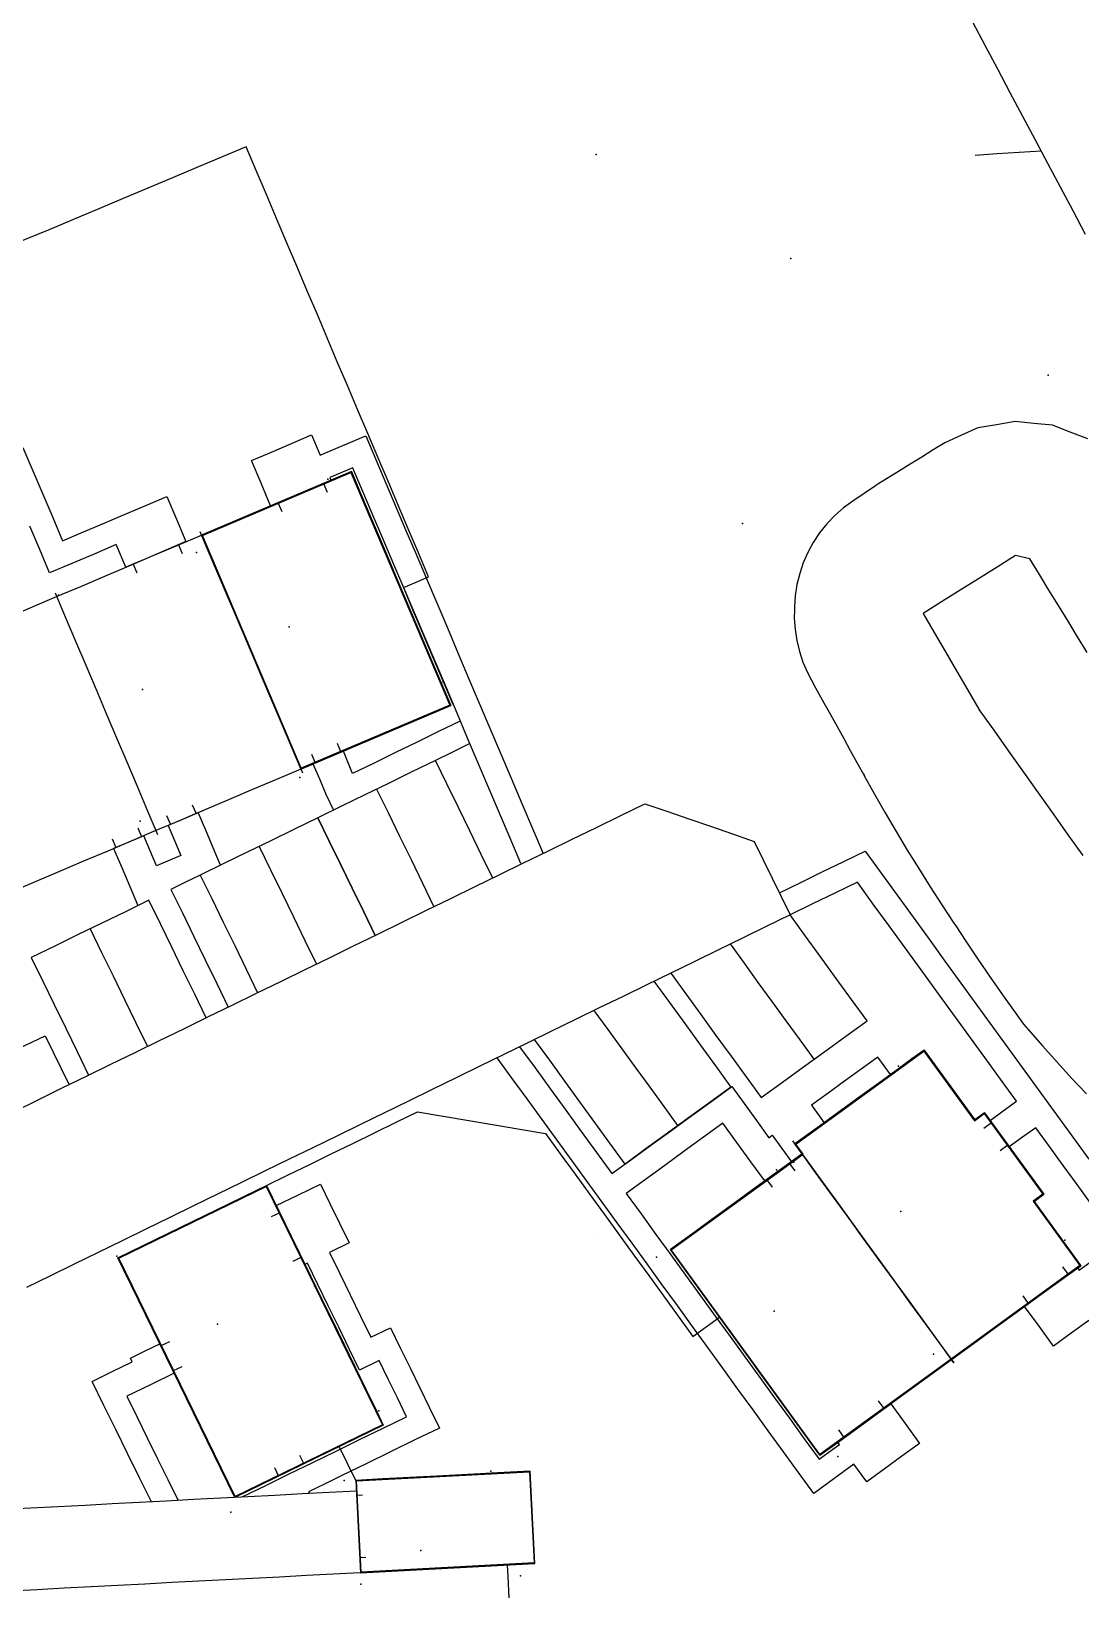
# Model space of a CAD drawing. Header units: metres. Extents: x 337936 to 338469, y 373266 to 374026.
# Drawn here: x 338159.8 to 338198.3, y 373502.4 to 373559.8 of the extents above; entities that cross this region are included whole.
import ezdxf

# ---------------------------------------------------------------- set-up
doc = ezdxf.new("R2010")
doc.units = ezdxf.units.M
for name, color, linetype in [('3D_LINES', 3, 'Continuous'), ('3D_Points', 1, 'Continuous'), ('PLOTS EXTERNAL LEVEL', 6, 'Continuous'), ('PLOTS FFL', 5, 'Continuous')]:
    doc.layers.add(name, color=color, linetype=linetype)

msp = doc.modelspace()

# ---------------------------------------------------------------- linework, layer by layer
at = {"layer": '3D_LINES'}
for points in [[(338194.366, 373560.102, 33.491), (338194.826, 373559.236, 33.493), (338195.286, 373558.371, 33.493), (338195.747, 373557.505, 33.493), (338196.207, 373556.64, 33.494), (338196.667, 373555.774, 33.494), (338197.127, 373554.909, 33.494), (338197.587, 373554.043, 33.495), (338198.048, 373553.178, 33.495), (338198.508, 373552.312, 33.495)], [(338167.715, 373555.515, 33.694), (338166.814, 373555.136, 33.717), (338165.913, 373554.758, 33.74), (338165.012, 373554.379, 33.763), (338164.111, 373554, 33.786), (338163.21, 373553.621, 33.809), (338162.309, 373553.242, 33.832), (338161.409, 373552.864, 33.855), (338160.508, 373552.485, 33.878), (338159.607, 373552.106, 33.9), (338158.706, 373551.727, 33.9), (338157.805, 373551.349, 33.9), (338156.904, 373550.97, 33.9), (338156.003, 373550.591, 33.9), (338155.102, 373550.212, 33.9), (338154.201, 373549.833, 33.9), (338153.419, 373550.057, 33.9), (338152.636, 373550.28, 33.9), (338151.853, 373550.504, 33.9), (338151.071, 373550.727, 33.9), (338150.288, 373550.95, 33.9)], [(338173.491, 373539.348, 33.885), (338173.952, 373539.543, 33.868), (338174.412, 373539.738, 33.852), (338174.04, 373540.615, 33.848), (338173.668, 373541.491, 33.844), (338173.296, 373542.368, 33.841), (338172.924, 373543.244, 33.838), (338172.552, 373544.121, 33.839), (338172.18, 373544.997, 33.839), (338171.808, 373545.874, 33.828), (338171.435, 373546.75, 33.816), (338171.063, 373547.627, 33.804), (338170.691, 373548.503, 33.791), (338170.319, 373549.38, 33.779), (338169.947, 373550.256, 33.767), (338169.575, 373551.133, 33.755), (338169.203, 373552.009, 33.743), (338168.831, 373552.886, 33.73), (338168.459, 373553.762, 33.718), (338168.087, 373554.639, 33.706), (338167.715, 373555.515, 33.694)], [(338196.89, 373555.355, 33.494), (338196.084, 373555.302, 33.492), (338195.278, 373555.25, 33.489), (338194.472, 373555.197, 33.487)], [(338198.604, 373544.802, 33.516), (338197.959, 373545.049, 33.509), (338197.313, 373545.295, 33.503), (338196.624, 373545.364, 33.498), (338195.936, 373545.433, 33.494), (338195.251, 373545.318, 33.493), (338194.567, 373545.203, 33.491), (338193.963, 373544.928, 33.491), (338193.358, 373544.654, 33.49), (338192.933, 373544.39, 33.491), (338192.508, 373544.127, 33.491), (338192.083, 373543.864, 33.492), (338191.658, 373543.601, 33.492), (338190.84, 373543.094, 33.493), (338190.809, 373543.073, 33.493), (338190.393, 373542.795, 33.494), (338189.977, 373542.516, 33.495), (338189.974, 373542.514, 33.495), (338189.633, 373542.263, 33.495), (338189.315, 373541.983, 33.496), (338189.024, 373541.677, 33.498), (338188.762, 373541.349, 33.499), (338188.53, 373540.999, 33.501), (338188.329, 373540.632, 33.504), (338188.162, 373540.25, 33.506), (338188.029, 373539.856, 33.509), (338187.93, 373539.453, 33.512), (338187.866, 373539.043, 33.515), (338187.838, 373538.631, 33.518), (338187.84, 373538.539, 33.519), (338187.833, 373538.219, 33.522), (338187.859, 373537.807, 33.525), (338187.92, 373537.398, 33.529), (338188.017, 373536.995, 33.533), (338188.149, 373536.601, 33.537), (338188.314, 373536.22, 33.541), (338188.616, 373535.668, 33.546), (338188.917, 373535.117, 33.552), (338189.16, 373534.679, 33.557), (338189.402, 373534.242, 33.562), (338189.644, 373533.804, 33.566), (338189.887, 373533.367, 33.571), (338190.129, 373532.929, 33.575), (338190.371, 373532.492, 33.58), (338190.404, 373532.434, 33.581), (338190.388, 373532.461, 33.58), (338190.388, 373532.461, 33.58), (338190.604, 373532.07, 33.585), (338190.773, 373531.767, 33.588), (338191.168, 373531.078, 33.595), (338191.57, 373530.394, 33.603), (338191.979, 373529.713, 33.61), (338192.396, 373529.037, 33.617), (338192.819, 373528.365, 33.625), (338193.249, 373527.698, 33.633), (338193.687, 373527.034, 33.642), (338193.755, 373526.933, 33.643), (338194.123, 373526.37, 33.651), (338194.565, 373525.709, 33.66), (338195.015, 373525.053, 33.669), (338195.471, 373524.401, 33.675), (338195.934, 373523.754, 33.675), (338196.247, 373523.326, 33.675), (338196.42, 373523.124, 33.675), (338196.944, 373522.525, 33.675), (338197.474, 373521.931, 33.675), (338198.01, 373521.343, 33.675), (338198.552, 373520.762, 33.675)], [(338168.613, 373542.345, 33.9), (338168.262, 373543.174, 33.9), (338167.91, 373544.002, 33.9), (338168.646, 373544.315, 33.9), (338169.383, 373544.627, 33.895), (338170.119, 373544.94, 33.876), (338170.432, 373544.203, 33.886), (338171.269, 373544.558, 33.865), (338172.107, 373544.913, 33.842), (338172.475, 373544.044, 33.842), (338172.844, 373543.176, 33.841), (338173.213, 373542.307, 33.844), (338173.582, 373541.438, 33.848), (338173.951, 373540.569, 33.851), (338174.32, 373539.7, 33.855), (338174.71, 373538.78, 33.859), (338175.1, 373537.861, 33.863), (338175.49, 373536.942, 33.866), (338175.881, 373536.022, 33.871), (338176.271, 373535.103, 33.876), (338176.661, 373534.183, 33.875), (338177.051, 373533.264, 33.865), (338177.442, 373532.345, 33.855), (338177.832, 373531.425, 33.845), (338178.222, 373530.506, 33.835), (338178.612, 373529.587, 33.825)], [(338159.527, 373544.483, 33.9), (338159.89, 373543.627, 33.9), (338160.254, 373542.771, 33.9), (338160.617, 373541.915, 33.9), (338160.981, 373541.059, 33.9), (338161.746, 373541.384, 33.9), (338162.511, 373541.709, 33.9), (338163.276, 373542.034, 33.9), (338164.041, 373542.358, 33.9), (338164.806, 373542.683, 33.9), (338165.158, 373541.855, 33.9), (338165.509, 373541.026, 33.9), (338164.773, 373540.714, 33.9), (338164.037, 373540.401, 33.9), (338163.3, 373540.088, 33.9), (338162.949, 373540.917, 33.9), (338162.134, 373540.571, 33.9), (338161.319, 373540.225, 33.9), (338160.504, 373539.879, 33.9), (338160.14, 373540.735, 33.9), (338159.777, 373541.591, 33.9)], [(338158.992, 373538.26, 34), (338159.878, 373538.636, 33.954), (338160.763, 373539.012, 33.909), (338161.649, 373539.387, 33.909), (338162.535, 373539.763, 33.909), (338163.42, 373540.139, 33.91), (338164.306, 373540.515, 33.91), (338165.191, 373540.891, 33.91), (338166.077, 373541.267, 33.91), (338166.994, 373541.656, 33.911), (338167.91, 373542.045, 33.911), (338168.827, 373542.434, 33.911), (338169.744, 373542.823, 33.911), (338170.66, 373543.213, 33.912), (338171.577, 373543.602, 33.912), (338171.941, 373542.743, 33.912), (338172.306, 373541.884, 33.911), (338172.67, 373541.026, 33.911), (338173.035, 373540.167, 33.911), (338173.399, 373539.309, 33.911), (338173.764, 373538.45, 33.911), (338174.128, 373537.591, 33.911), (338174.493, 373536.733, 33.911), (338174.857, 373535.874, 33.911), (338175.222, 373535.016, 33.911), (338174.305, 373534.627, 33.911), (338173.388, 373534.237, 33.911), (338172.472, 373533.848, 33.911), (338171.555, 373533.459, 33.911), (338170.638, 373533.07, 33.912), (338169.722, 373532.681, 33.912), (338168.836, 373532.305, 33.912), (338167.95, 373531.929, 33.912), (338167.065, 373531.553, 33.912), (338166.179, 373531.177, 33.912), (338165.294, 373530.801, 33.912), (338164.408, 373530.426, 33.912), (338163.522, 373530.05, 33.912), (338162.637, 373529.674, 33.912), (338161.751, 373529.298, 33.912), (338160.866, 373528.922, 33.912), (338159.98, 373528.546, 33.912), (338159.094, 373528.17, 33.912)], [(338175.314, 373535.055, 33.909), (338174.962, 373535.883, 33.909), (338174.596, 373536.745, 33.909), (338174.23, 373537.607, 33.909), (338173.864, 373538.469, 33.909), (338173.498, 373539.331, 33.909), (338173.133, 373540.193, 33.909), (338172.767, 373541.055, 33.909), (338172.401, 373541.917, 33.909), (338172.035, 373542.779, 33.909), (338171.669, 373543.641, 33.909), (338171.629, 373543.734, 33.909), (338170.783, 373543.375, 33.909), (338170.823, 373543.283, 33.909)], [(338170.551, 373543.166, 33.912), (338170.688, 373542.842, 33.912)], [(338168.885, 373542.459, 33.9), (338169.022, 373542.134, 33.908)], [(338166.018, 373541.405, 33.911), (338166.279, 373540.791, 33.911), (338166.668, 373539.875, 33.911), (338167.057, 373538.958, 33.911), (338167.446, 373538.042, 33.911), (338167.835, 373537.125, 33.911), (338168.224, 373536.209, 33.911), (338168.613, 373535.292, 33.912), (338169.002, 373534.376, 33.912), (338169.391, 373533.459, 33.912), (338169.78, 373532.543, 33.912)], [(338165.237, 373540.911, 33.9), (338165.375, 373540.586, 33.9)], [(338163.571, 373540.203, 33.9), (338163.709, 373539.879, 33.902)], [(338197.526, 373538.68, 33.564), (338197.175, 373539.252, 33.556), (338196.824, 373539.824, 33.549), (338196.473, 373540.397, 33.541), (338195.951, 373540.519, 33.536), (338195.273, 373540.093, 33.536), (338194.595, 373539.668, 33.537), (338193.916, 373539.242, 33.538), (338193.238, 373538.817, 33.539), (338192.559, 373538.392, 33.54), (338192.968, 373537.689, 33.547), (338193.377, 373536.986, 33.555), (338193.786, 373536.282, 33.562), (338194.195, 373535.579, 33.57), (338194.604, 373534.876, 33.578), (338194.607, 373534.87, 33.578), (338194.607, 373534.87, 33.578), (338195.152, 373534.104, 33.588), (338195.696, 373533.338, 33.599), (338196.24, 373532.572, 33.61), (338196.785, 373531.806, 33.62), (338197.329, 373531.04, 33.631), (338197.873, 373530.274, 33.642), (338198.417, 373529.507, 33.652)], [(338160.705, 373539.15, 33.912), (338161.081, 373538.263, 33.912), (338161.457, 373537.377, 33.912), (338161.833, 373536.491, 33.912), (338162.209, 373535.605, 33.912), (338162.586, 373534.719, 33.912), (338162.962, 373533.832, 33.912), (338163.338, 373532.946, 33.912), (338163.714, 373532.06, 33.912), (338164.09, 373531.174, 33.912), (338164.467, 373530.287, 33.912)], [(338173.491, 373539.348, 33.909), (338173.882, 373538.428, 33.909), (338174.272, 373537.509, 33.909), (338174.662, 373536.59, 33.909), (338175.052, 373535.67, 33.909), (338175.443, 373534.751, 33.909), (338175.833, 373533.832, 33.909), (338176.223, 373532.912, 33.909), (338176.613, 373531.993, 33.909), (338177.003, 373531.074, 33.909), (338177.394, 373530.154, 33.909), (338177.784, 373529.235, 33.909)], [(338198.58, 373536.963, 33.586), (338198.229, 373537.536, 33.579), (338197.878, 373538.108, 33.571), (338197.526, 373538.68, 33.564)], [(338175.572, 373534.446, 33.884), (338174.781, 373534.06, 33.885), (338173.991, 373533.674, 33.887), (338173.2, 373533.289, 33.888), (338172.409, 373532.903, 33.889), (338171.618, 373532.517, 33.89), (338171.284, 373533.344, 33.899), (338170.727, 373533.109, 33.901), (338170.17, 373532.873, 33.905), (338170.403, 373532.32, 33.895), (338170.637, 373531.768, 33.889), (338170.925, 373531.178, 33.883)], [(338170.113, 373533.23, 33.915), (338170.251, 373532.906, 33.904)], [(338171.054, 373533.63, 33.909), (338171.192, 373533.305, 33.899)], [(338175.924, 373533.616, 33.875), (338175.294, 373533.308, 33.876), (338174.663, 373533.001, 33.877)], [(338176.767, 373528.686, 33.828), (338176.767, 373528.686, 33.828), (338176.346, 373529.549, 33.838), (338175.925, 373530.412, 33.848), (338175.504, 373531.275, 33.857), (338175.084, 373532.138, 33.867), (338174.663, 373533.001, 33.877), (338173.8, 373532.58, 33.878), (338172.937, 373532.159, 33.88), (338172.074, 373531.738, 33.881), (338171.211, 373531.317, 33.882), (338170.349, 373530.896, 33.905), (338170.769, 373530.034, 33.907), (338171.19, 373529.171, 33.908), (338171.611, 373528.308, 33.909), (338172.032, 373527.445, 33.911), (338172.453, 373526.582, 33.912), (338172.453, 373526.582, 33.912), (338172.032, 373527.445, 33.911), (338171.611, 373528.308, 33.909), (338171.19, 373529.171, 33.908), (338170.769, 373530.034, 33.907), (338170.349, 373530.896, 33.905), (338169.486, 373530.476, 33.966), (338168.623, 373530.055, 33.926), (338167.76, 373529.634, 33.928), (338166.897, 373529.213, 33.93), (338166.034, 373528.792, 33.933), (338166.455, 373527.929, 33.945), (338166.876, 373527.067, 33.958), (338167.297, 373526.204, 33.97), (338167.718, 373525.341, 34.061), (338168.138, 373524.478, 34.155)], [(338172.506, 373531.949, 33.88), (338172.926, 373531.086, 33.871), (338173.347, 373530.223, 33.861), (338173.768, 373529.36, 33.851), (338174.189, 373528.497, 33.841), (338174.61, 373527.634, 33.831)], [(338159.188, 373520.113, 34.223), (338160.079, 373520.547, 34.224), (338160.97, 373520.982, 34.192), (338161.861, 373521.416, 34.124), (338162.752, 373521.851, 34.055), (338163.643, 373522.285, 34.007), (338164.534, 373522.72, 34.005), (338165.425, 373523.154, 34.002), (338166.316, 373523.589, 34), (338167.206, 373524.024, 34.076), (338168.097, 373524.458, 34.152), (338168.988, 373524.893, 34.156), (338169.879, 373525.327, 34.093), (338170.77, 373525.762, 34.03), (338171.661, 373526.196, 33.968), (338172.552, 373526.631, 33.905), (338173.443, 373527.065, 33.843), (338174.334, 373527.5, 33.832), (338175.225, 373527.934, 33.83), (338176.116, 373528.369, 33.829), (338177.007, 373528.804, 33.828), (338177.898, 373529.238, 33.826), (338178.789, 373529.673, 33.824), (338179.68, 373530.107, 33.822), (338180.571, 373530.542, 33.82), (338181.462, 373530.976, 33.802), (338182.353, 373531.411, 33.769), (338183.155, 373531.135, 33.751), (338183.957, 373530.858, 33.733), (338184.76, 373530.582, 33.715), (338185.562, 373530.306, 33.697), (338186.364, 373530.03, 33.679), (338186.693, 373529.355, 33.682), (338187.022, 373528.681, 33.684), (338187.351, 373528.007, 33.687), (338187.679, 373527.333, 33.69), (338186.804, 373526.906, 33.722), (338185.928, 373526.479, 33.751), (338185.053, 373526.052, 33.754), (338184.177, 373525.625, 33.756), (338183.302, 373525.198, 33.759), (338182.426, 373524.771, 33.761), (338181.55, 373524.344, 33.763), (338180.675, 373523.917, 33.765), (338179.799, 373523.49, 33.766), (338178.924, 373523.063, 33.768), (338178.048, 373522.636, 33.769), (338177.173, 373522.209, 33.774), (338176.297, 373521.782, 33.835), (338175.421, 373521.355, 33.897), (338174.546, 373520.928, 33.958), (338173.67, 373520.501, 34.02), (338172.795, 373520.073, 34.081), (338171.919, 373519.646, 34.143), (338171.044, 373519.219, 34.204), (338170.168, 373518.792, 34.266), (338169.292, 373518.365, 34.328), (338168.417, 373517.938, 34.389), (338167.541, 373517.511, 34.451), (338166.666, 373517.084, 34.391), (338165.79, 373516.657, 34.316), (338164.915, 373516.23, 34.241), (338164.039, 373515.803, 34.166), (338163.163, 373515.376, 34.093), (338162.288, 373514.949, 34.112), (338161.412, 373514.522, 34.12), (338160.537, 373514.095, 34.128), (338159.661, 373513.668, 34.136)], [(338166.78, 373529.156, 33.931), (338166.507, 373529.799, 33.922), (338166.234, 373530.442, 33.913), (338165.961, 373531.085, 33.903), (338165.409, 373530.85, 33.904), (338164.856, 373530.616, 33.906), (338165.091, 373530.064, 33.913), (338165.325, 373529.511, 33.921), (338164.428, 373529.131, 33.923), (338164.194, 373529.683, 33.915), (338163.959, 373530.235, 33.907), (338163.407, 373530.001, 33.938), (338162.855, 373529.766, 33.98), (338163.151, 373529.069, 33.964), (338163.447, 373528.372, 33.949), (338163.743, 373527.675, 33.939)], [(338164.799, 373530.975, 33.901), (338164.937, 373530.65, 33.905)], [(338165.741, 373531.374, 33.902), (338165.878, 373531.05, 33.904)], [(338163.741, 373530.525, 33.907), (338163.879, 373530.201, 33.907)], [(338162.8, 373530.126, 33.969), (338162.937, 373529.801, 33.974)], [(338168.191, 373529.844, 33.927), (338168.612, 373528.982, 33.964), (338169.033, 373528.119, 34.058), (338169.454, 373527.256, 34.061), (338169.875, 373526.393, 34.062), (338170.296, 373525.53, 34.064)], [(338187.285, 373528.142, 33.687), (338188.071, 373528.526, 33.657), (338188.857, 373528.909, 33.628), (338189.644, 373529.293, 33.604), (338190.43, 373529.676, 33.604), (338191.016, 373528.869, 33.613), (338191.603, 373528.062, 33.622), (338192.189, 373527.255, 33.631), (338192.776, 373526.448, 33.641), (338193.362, 373525.64, 33.652), (338193.949, 373524.833, 33.664), (338194.535, 373524.026, 33.675), (338195.121, 373523.219, 33.675), (338195.708, 373522.412, 33.675), (338196.294, 373521.605, 33.675), (338196.881, 373520.797, 33.675), (338197.467, 373519.99, 33.675), (338198.054, 373519.183, 33.675), (338198.64, 373518.376, 33.675)], [(338166.034, 373528.792, 33.933), (338165.495, 373528.529, 33.934), (338164.956, 373528.266, 33.936), (338165.377, 373527.403, 33.948), (338165.797, 373526.541, 33.961), (338166.218, 373525.678, 33.973), (338166.639, 373524.815, 33.986), (338167.06, 373523.952, 34.063)], [(338198.716, 373516.74, 33.675), (338198.21, 373517.436, 33.675), (338197.704, 373518.133, 33.675), (338197.198, 373518.83, 33.675), (338196.692, 373519.526, 33.675), (338196.206, 373519.174, 33.675), (338195.721, 373518.821, 33.675), (338195.368, 373519.307, 33.675), (338195.016, 373519.792, 33.675), (338195.501, 373520.145, 33.675), (338195.986, 373520.497, 33.675), (338195.402, 373521.301, 33.675), (338194.818, 373522.105, 33.675), (338194.234, 373522.909, 33.675), (338193.65, 373523.713, 33.672), (338193.066, 373524.517, 33.66), (338192.482, 373525.321, 33.649), (338191.898, 373526.124, 33.64), (338191.314, 373526.928, 33.631), (338190.73, 373527.732, 33.621), (338190.146, 373528.536, 33.612), (338189.324, 373528.135, 33.629), (338188.502, 373527.734, 33.659), (338187.679, 373527.333, 33.69)], [(338166.251, 373523.558, 34), (338166.251, 373523.558, 34), (338165.83, 373524.42, 33.988), (338165.409, 373525.283, 33.975), (338164.989, 373526.146, 33.963), (338164.568, 373527.009, 33.95), (338164.147, 373527.872, 33.938), (338163.284, 373527.451, 33.968), (338162.421, 373527.03, 34.035), (338161.558, 373526.609, 34.101), (338160.695, 373526.188, 34.168), (338159.833, 373525.768, 34.234), (338160.253, 373524.905, 34.211), (338160.674, 373524.042, 34.188), (338161.095, 373523.179, 34.164), (338161.516, 373522.316, 34.141), (338161.937, 373521.453, 34.118)], [(338183.299, 373525.197, 33.759), (338183.852, 373524.435, 33.749), (338184.405, 373523.674, 33.739), (338184.958, 373522.913, 33.729), (338185.511, 373522.151, 33.719), (338186.064, 373521.39, 33.71), (338186.617, 373520.629, 33.7), (338187.394, 373521.193, 33.699), (338188.171, 373521.757, 33.698), (338188.947, 373522.321, 33.698), (338189.724, 373522.886, 33.697), (338190.501, 373523.45, 33.678), (338189.936, 373524.227, 33.681), (338189.372, 373525.003, 33.683), (338188.808, 373525.78, 33.685), (338188.244, 373526.557, 33.687), (338187.679, 373527.333, 33.69)], [(338161.99, 373526.82, 34.068), (338162.411, 373525.957, 34.045), (338162.831, 373525.094, 34.022), (338163.252, 373524.231, 33.998), (338163.673, 373523.368, 33.994), (338164.094, 373522.505, 34.006)], [(338188.559, 373522.039, 33.698), (338188.047, 373522.743, 33.707), (338187.536, 373523.448, 33.716), (338187.024, 373524.152, 33.725), (338186.512, 373524.856, 33.734), (338186.001, 373525.561, 33.743), (338185.489, 373526.265, 33.752)], [(338182.683, 373524.896, 33.76), (338183.247, 373524.119, 33.75), (338183.811, 373523.343, 33.74), (338184.375, 373522.566, 33.73), (338184.94, 373521.789, 33.72), (338185.504, 373521.013, 33.71), (338184.727, 373520.449, 33.711), (338183.951, 373519.884, 33.711), (338183.174, 373519.32, 33.711), (338182.397, 373518.756, 33.711), (338181.621, 373518.191, 33.711), (338181.067, 373518.953, 33.72), (338180.514, 373519.714, 33.73), (338179.961, 373520.475, 33.74), (338179.408, 373521.237, 33.749), (338178.855, 373521.998, 33.759), (338178.302, 373522.759, 33.769)], [(338183.562, 373519.602, 33.711), (338183.051, 373520.306, 33.72), (338182.539, 373521.011, 33.729), (338182.027, 373521.715, 33.738), (338181.516, 373522.419, 33.747), (338181.004, 373523.123, 33.756), (338180.492, 373523.828, 33.765)], [(338157.623, 373519.349, 34.23), (338157.33, 373519.948, 34.241), (338157.038, 373520.548, 34.252), (338156.746, 373521.147, 34.263), (338157.465, 373521.497, 34.26), (338158.184, 373521.848, 34.261), (338158.903, 373522.199, 34.262), (338159.622, 373522.55, 34.263), (338160.341, 373522.9, 34.222), (338160.633, 373522.301, 34.205), (338160.926, 373521.702, 34.189), (338161.218, 373521.103, 34.173)], [(338177.754, 373522.492, 33.678), (338178.318, 373521.717, 33.678), (338178.881, 373520.941, 33.678), (338179.445, 373520.166, 33.678), (338180.008, 373519.39, 33.678), (338180.572, 373518.614, 33.678), (338181.135, 373517.839, 33.678), (338181.869, 373518.372, 33.678), (338182.602, 373518.904, 33.678), (338183.335, 373519.437, 33.678), (338184.069, 373519.97, 33.678), (338184.802, 373520.503, 33.678), (338185.535, 373521.036, 33.678), (338185.99, 373520.41, 33.678), (338186.444, 373519.785, 33.678), (338186.898, 373519.159, 33.678), (338187.02, 373519.248, 33.678), (338187.372, 373518.762, 33.678), (338187.724, 373518.276, 33.678), (338187.239, 373517.923, 33.677), (338186.753, 373517.571, 33.677), (338186.24, 373518.277, 33.677), (338185.727, 373518.983, 33.676), (338185.214, 373519.69, 33.676), (338184.504, 373519.174, 33.676), (338183.794, 373518.658, 33.676), (338183.084, 373518.142, 33.676), (338182.374, 373517.626, 33.675), (338181.664, 373517.111, 33.675), (338182.209, 373516.361, 33.675), (338182.754, 373515.611, 33.675), (338183.298, 373514.862, 33.674), (338183.843, 373514.112, 33.674), (338184.388, 373513.362, 33.674), (338184.932, 373512.613, 33.674), (338185.477, 373511.863, 33.674), (338186.022, 373511.113, 33.673), (338186.566, 373510.363, 33.673), (338187.111, 373509.614, 33.673), (338187.656, 373508.864, 33.673), (338188.2, 373508.114, 33.672), (338188.745, 373507.365, 33.672), (338189.243, 373507.726, 33.672), (338189.489, 373507.905, 33.672), (338189.43, 373507.986, 33.673), (338190.077, 373508.456, 33.673), (338190.724, 373508.926, 33.674), (338191.371, 373509.396, 33.675), (338191.9, 373508.668, 33.676), (338192.429, 373507.94, 33.677), (338191.782, 373507.47, 33.678), (338191.135, 373507, 33.679), (338190.488, 373506.53, 33.68), (338190.018, 373507.177, 33.681), (338189.282, 373506.642, 33.682), (338188.546, 373506.108, 33.683), (338187.99, 373506.873, 33.684), (338187.434, 373507.638, 33.685), (338186.878, 373508.404, 33.686), (338186.322, 373509.169, 33.687), (338185.766, 373509.934, 33.688), (338185.21, 373510.7, 33.689), (338184.654, 373511.465, 33.69), (338184.097, 373512.23, 33.691), (338183.541, 373512.996, 33.692), (338182.985, 373513.761, 33.693), (338182.429, 373514.526, 33.694), (338181.88, 373515.283, 33.694), (338181.33, 373516.039, 33.694), (338180.78, 373516.796, 33.694), (338180.231, 373517.553, 33.694), (338179.681, 373518.309, 33.694), (338179.131, 373519.066, 33.694), (338178.582, 373519.822, 33.694), (338178.032, 373520.579, 33.694), (338177.482, 373521.335, 33.694), (338176.933, 373522.092, 33.694)], [(338188.118, 373518.564, 33.673), (338187.67, 373518.238, 33.677), (338187.222, 373517.913, 33.677), (338186.434, 373517.341, 33.677), (338185.647, 373516.768, 33.677), (338184.859, 373516.196, 33.677), (338184.071, 373515.624, 33.676), (338183.284, 373515.052, 33.676), (338183.832, 373514.297, 33.676), (338184.38, 373513.542, 33.676), (338184.929, 373512.788, 33.676), (338185.477, 373512.033, 33.676), (338186.025, 373511.279, 33.676), (338186.573, 373510.524, 33.676), (338187.122, 373509.769, 33.676), (338187.67, 373509.015, 33.675), (338188.218, 373508.26, 33.675), (338188.766, 373507.505, 33.675), (338189.572, 373508.091, 33.675), (338190.378, 373508.676, 33.675), (338191.183, 373509.261, 33.675), (338191.989, 373509.847, 33.675), (338192.795, 373510.432, 33.675), (338193.6, 373511.018, 33.674), (338194.391, 373511.592, 33.674), (338195.181, 373512.166, 33.674), (338195.972, 373512.74, 33.674), (338196.762, 373513.315, 33.674), (338197.553, 373513.889, 33.674), (338198.343, 373514.463, 33.674), (338198.018, 373514.911, 33.674), (338197.692, 373515.359, 33.674), (338197.161, 373516.091, 33.673), (338196.629, 373516.822, 33.673), (338196.985, 373517.081, 33.673), (338196.441, 373517.83, 33.673), (338195.897, 373518.578, 33.673), (338195.353, 373519.327, 33.673), (338194.809, 373520.076, 33.673), (338194.453, 373519.817, 33.673), (338193.989, 373520.457, 33.673), (338193.524, 373521.096, 33.673), (338193.06, 373521.735, 33.673), (338192.596, 373522.374, 33.673), (338192.148, 373522.049, 33.673), (338191.7, 373521.723, 33.673), (338190.931, 373521.164, 33.673), (338190.161, 373520.605, 33.673), (338189.392, 373520.046, 33.673), (338188.622, 373519.487, 33.673), (338187.853, 373518.928, 33.673)], [(338191.357, 373521.474, 33.673), (338190.894, 373522.111, 33.673), (338190.287, 373521.67, 33.673), (338189.68, 373521.229, 33.673), (338189.072, 373520.787, 33.673), (338188.465, 373520.346, 33.673), (338188.928, 373519.709, 33.673)], [(338168.465, 373517.405, 34.402), (338169.257, 373517.792, 34.346), (338170.049, 373518.178, 34.29), (338170.841, 373518.564, 34.235), (338171.633, 373518.951, 34.179), (338172.425, 373519.337, 34.124), (338173.217, 373519.723, 34.068), (338174.009, 373520.11, 34.012), (338174.948, 373519.95, 33.964), (338175.888, 373519.791, 33.916), (338176.827, 373519.632, 33.868), (338177.766, 373519.472, 33.82), (338178.705, 373519.313, 33.772), (338179.245, 373518.568, 33.763), (338179.786, 373517.824, 33.754), (338180.327, 373517.08, 33.745), (338180.868, 373516.336, 33.737), (338181.408, 373515.591, 33.728), (338181.949, 373514.847, 33.719), (338182.49, 373514.103, 33.743), (338183.031, 373513.358, 33.81), (338183.572, 373512.614, 33.877), (338184.112, 373511.87, 33.944), (338184.598, 373512.222, 33.905), (338185.083, 373512.575, 33.866)], [(338194.783, 373519.513, 33.675), (338195.068, 373519.72, 33.675)], [(338187.765, 373519.049, 33.672), (338188.303, 373518.308, 33.672), (338188.842, 373517.567, 33.672), (338189.38, 373516.826, 33.672), (338189.919, 373516.085, 33.673), (338190.457, 373515.343, 33.673), (338190.996, 373514.602, 33.673), (338191.534, 373513.861, 33.673), (338192.073, 373513.12, 33.673), (338192.611, 373512.379, 33.673), (338193.15, 373511.637, 33.673), (338193.688, 373510.896, 33.673), (338193.279, 373511.459, 33.673), (338192.696, 373512.262, 33.673), (338192.113, 373513.065, 33.673), (338191.53, 373513.868, 33.673), (338190.946, 373514.671, 33.673), (338190.363, 373515.473, 33.673), (338189.78, 373516.276, 33.673), (338189.196, 373517.079, 33.673), (338188.613, 373517.882, 33.673), (338188.03, 373518.685, 33.673)], [(338195.384, 373518.686, 33.675), (338195.669, 373518.893, 33.675)], [(338187.86, 373517.94, 33.676), (338187.653, 373518.226, 33.677)], [(338167.3, 373505.958, 34.119), (338166.871, 373506.837, 34.119), (338166.443, 373507.716, 34.119), (338166.014, 373508.595, 34.119), (338165.585, 373509.474, 34.119), (338165.157, 373510.352, 34.119), (338164.728, 373511.231, 34.119), (338164.299, 373512.11, 34.119), (338163.871, 373512.989, 34.119), (338163.442, 373513.868, 34.119), (338163.013, 373514.747, 34.119), (338163.792, 373515.126, 34.14), (338164.571, 373515.506, 34.161), (338165.35, 373515.886, 34.183), (338166.128, 373516.266, 34.204), (338166.907, 373516.646, 34.225), (338167.686, 373517.025, 34.247), (338168.465, 373517.405, 34.268), (338168.869, 373516.575, 34.291), (338169.274, 373515.746, 34.314), (338169.679, 373514.916, 34.336), (338170.084, 373514.086, 34.359), (338170.488, 373513.256, 34.382), (338170.893, 373512.427, 34.405), (338171.298, 373511.597, 34.427), (338171.702, 373510.767, 34.45), (338172.107, 373509.937, 34.473), (338172.512, 373509.107, 34.496), (338172.751, 373508.617, 34.496)], [(338168.824, 373516.668, 34.494), (338169.633, 373517.063, 34.494), (338170.442, 373517.457, 34.494), (338170.793, 373516.738, 34.494), (338171.143, 373516.019, 34.494), (338171.494, 373515.3, 34.494), (338170.775, 373514.95, 34.494), (338171.155, 373514.171, 34.494), (338171.534, 373513.393, 34.494), (338171.914, 373512.615, 34.494), (338172.293, 373511.837, 34.494), (338173.012, 373512.188, 34.494), (338173.371, 373511.452, 34.494), (338173.73, 373510.715, 34.494), (338174.089, 373509.979, 34.494), (338174.448, 373509.243, 34.494), (338174.807, 373508.507, 34.494), (338173.913, 373508.071, 34.494), (338173.018, 373507.634, 34.494), (338172.123, 373507.198, 34.494), (338171.228, 373506.762, 34.494), (338170.619, 373506.464, 34.494), (338170.009, 373506.167, 34.494), (338170.041, 373506.102, 34.494)], [(338187.032, 373517.339, 33.674), (338186.825, 373517.625, 33.674)], [(338168.953, 373516.403, 34.403), (338168.637, 373516.249, 34.426)], [(338180.491, 373515.698, 33.776), (338180.492, 373515.697, 33.776)], [(338167.576, 373505.981, 34.51), (338168.437, 373506.401, 34.513), (338169.298, 373506.821, 34.517), (338170.159, 373507.241, 34.521), (338171.02, 373507.661, 34.517), (338171.881, 373508.081, 34.504), (338172.743, 373508.501, 34.5), (338173.604, 373508.922, 34.475), (338173.268, 373509.609, 34.44), (338172.933, 373510.297, 34.423), (338172.598, 373510.984, 34.405), (338171.879, 373510.634, 34.461), (338171.496, 373511.418, 34.441), (338171.114, 373512.202, 34.421), (338170.731, 373512.986, 34.403), (338170.349, 373513.771, 34.401), (338169.966, 373514.555, 34.4), (338169.876, 373514.511, 34.406)], [(338169.747, 373514.776, 34.406), (338169.43, 373514.622, 34.428)], [(338198.637, 373512.452, 33.675), (338197.989, 373511.981, 33.675), (338197.342, 373511.511, 33.675), (338196.813, 373512.239, 33.675), (338196.284, 373512.967, 33.675), (338196.931, 373513.438, 33.675), (338197.579, 373513.908, 33.675), (338198.226, 373514.378, 33.675), (338198.285, 373514.297, 33.675), (338199.007, 373514.822, 33.675)], [(338197.896, 373514.139, 33.675), (338197.689, 373514.424, 33.675)], [(338196.432, 373513.075, 33.675), (338196.225, 373513.36, 33.675)], [(338164.239, 373505.798, 34.443), (338163.804, 373506.682, 34.405), (338163.369, 373507.566, 34.367), (338162.935, 373508.45, 34.329), (338162.5, 373509.335, 34.29), (338162.065, 373510.219, 34.252), (338162.8, 373510.579, 34.25), (338163.536, 373510.939, 34.248), (338163.47, 373511.074, 34.242), (338164.009, 373511.337, 34.24), (338164.548, 373511.6, 34.263)], [(338164.904, 373511.674, 34.326), (338164.587, 373511.52, 34.267)], [(338165.074, 373510.521, 34.316), (338164.205, 373510.097, 34.288), (338163.336, 373509.673, 34.291), (338163.712, 373508.909, 34.324), (338164.088, 373508.144, 34.357), (338164.464, 373507.379, 34.39), (338164.84, 373506.614, 34.423), (338165.217, 373505.849, 34.456)], [(338165.352, 373510.755, 34.372), (338165.035, 373510.601, 34.312)], [(338191.133, 373509.225, 33.675), (338190.926, 373509.51, 33.684)], [(338189.668, 373508.161, 33.683), (338189.461, 373508.446, 33.693)], [(338169.673, 373507.508, 34.53), (338169.828, 373507.191, 34.522)], [(338171.74, 373506.586, 34.494), (338171.437, 373507.207, 34.494), (338171.134, 373507.828, 34.494)], [(338168.754, 373507.06, 34.525), (338168.909, 373506.743, 34.518)], [(338178.312, 373503.531, 34.496), (338178.267, 373504.379, 34.496), (338178.223, 373505.226, 34.496), (338178.178, 373506.074, 34.496), (338178.134, 373506.921, 34.496), (338177.42, 373506.884, 34.496), (338176.705, 373506.847, 34.496), (338175.712, 373506.795, 34.495), (338174.719, 373506.743, 34.495), (338173.726, 373506.69, 34.495), (338172.733, 373506.638, 34.494), (338171.74, 373506.586, 34.494), (338171.785, 373505.739, 34.494), (338171.829, 373504.891, 34.494), (338171.873, 373504.044, 34.494), (338171.918, 373503.196, 34.494)], [(338171.761, 373506.192, 34.5), (338170.765, 373506.14, 34.5), (338169.769, 373506.088, 34.5), (338168.774, 373506.035, 34.504), (338167.778, 373505.983, 34.508), (338166.782, 373505.931, 34.476), (338165.787, 373505.879, 34.463), (338164.791, 373505.827, 34.45), (338163.795, 373505.774, 34.438), (338162.8, 373505.722, 34.425), (338161.804, 373505.67, 34.412), (338160.808, 373505.618, 34.399), (338159.813, 373505.566, 34.387), (338158.817, 373505.514, 34.374), (338157.821, 373505.461, 34.361), (338156.826, 373505.409, 34.348)], [(338171.984, 373506.046, 34.5), (338171.769, 373506.035, 34.5)], [(338172.104, 373503.759, 34.5), (338171.889, 373503.748, 34.5)], [(338177.293, 373503.478, 34.496), (338177.315, 373503.056, 34.496), (338177.356, 373502.279, 34.496)], [(338171.918, 373503.196, 34.494), (338171.902, 373503.195, 34.494), (338170.915, 373503.143, 34.494), (338169.927, 373503.092, 34.494), (338168.939, 373503.04, 34.494), (338167.951, 373502.988, 34.494), (338166.963, 373502.936, 34.494), (338165.976, 373502.885, 34.494), (338164.988, 373502.833, 34.494), (338164, 373502.781, 34.494), (338163.012, 373502.729, 34.494), (338162.024, 373502.678, 34.494), (338161.037, 373502.626, 34.494), (338160.049, 373502.574, 34.494), (338159.061, 373502.522, 34.494), (338158.073, 373502.47, 34.494)]]:
    msp.add_polyline3d(points, dxfattribs=at)
at = {"layer": '3D_Points'}
for p in [(338180.565, 373555.23, 33.485), (338187.709, 373551.41, 33.635), (338197.15, 373547.136, 33.485), (338170.718, 373543.321, 33.9), (338185.93, 373541.695, 33.485), (338165.892, 373540.627, 33.9), (338160.827, 373539.057, 33.9), (338169.301, 373537.901, 34.05), (338163.908, 373535.606, 34.05), (338174.941, 373535.874, 33.9), (338169.681, 373532.372, 33.9), (338163.833, 373530.772, 33.9), (338191.655, 373521.786, 33.675), (338187.177, 373517.976, 33.675), (338187.814, 373518.263, 33.675), (338191.747, 373516.449, 33.825), (338197.755, 373515.404, 33.675), (338162.966, 373514.809, 34.1), (338182.772, 373514.775, 33.675), (338187.091, 373512.788, 33.825), (338166.668, 373512.318, 34.65), (338192.938, 373511.211, 33.675), (338172.581, 373509.141, 34.5), (338189.431, 373507.466, 33.675), (338176.701, 373506.924, 34.5), (338171.317, 373506.58, 34.5), (338167.153, 373505.416, 34.5), (338174.133, 373504.018, 34.5), (338177.789, 373503.081, 34.5), (338171.925, 373502.773, 34.5)]:
    msp.add_point(p, dxfattribs=at)
at = {"layer": 'PLOTS EXTERNAL LEVEL'}
for points in [[(338169.722, 373532.681, 34.05), (338175.222, 373535.016, 34.05), (338171.577, 373543.602, 34.05), (338166.077, 373541.267, 34.05), (338169.722, 373532.681, 34.05)], [(338188.766, 373507.505, 33.825), (338183.284, 373515.052, 33.825), (338188.118, 373518.564, 33.825), (338187.853, 373518.928, 33.825), (338192.596, 373522.374, 33.825), (338194.453, 373519.817, 33.825), (338194.809, 373520.076, 33.825), (338196.985, 373517.081, 33.825), (338196.629, 373516.822, 33.825), (338198.343, 373514.463, 33.825), (338193.6, 373511.018, 33.825), (338188.766, 373507.505, 33.825)], [(338167.3, 373505.958, 34.65), (338163.013, 373514.747, 34.65), (338168.465, 373517.405, 34.65), (338172.751, 373508.617, 34.65), (338167.3, 373505.958, 34.65)], [(338178.312, 373503.531, 34.5), (338178.134, 373506.921, 34.5), (338171.74, 373506.586, 34.5), (338171.918, 373503.196, 34.5), (338178.312, 373503.531, 34.5)]]:
    msp.add_polyline3d(points, dxfattribs=at)
at = {"layer": 'PLOTS FFL'}
for points in [[(338169.735, 373532.714, 34.05), (338166.11, 373541.254, 34.05), (338171.564, 373543.569, 34.05), (338175.189, 373535.029, 34.05), (338169.735, 373532.714, 34.05)], [(338188.772, 373507.54, 33.825), (338183.319, 373515.046, 33.825), (338188.153, 373518.558, 33.825), (338187.888, 373518.923, 33.825), (338192.59, 373522.339, 33.825), (338194.448, 373519.783, 33.825), (338194.804, 373520.041, 33.825), (338196.95, 373517.086, 33.825), (338196.595, 373516.828, 33.825), (338198.308, 373514.469, 33.825), (338193.586, 373511.038, 33.825), (338188.772, 373507.54, 33.825)], [(338167.311, 373505.992, 34.65), (338163.047, 373514.735, 34.65), (338168.453, 373517.372, 34.65), (338172.718, 373508.628, 34.65), (338167.311, 373505.992, 34.65)], [(338178.285, 373503.555, 34.5), (338171.941, 373503.222, 34.5), (338171.766, 373506.563, 34.5), (338178.11, 373506.895, 34.5), (338178.285, 373503.555, 34.5)]]:
    msp.add_polyline3d(points, dxfattribs=at)

doc.saveas('drawing.dxf')
